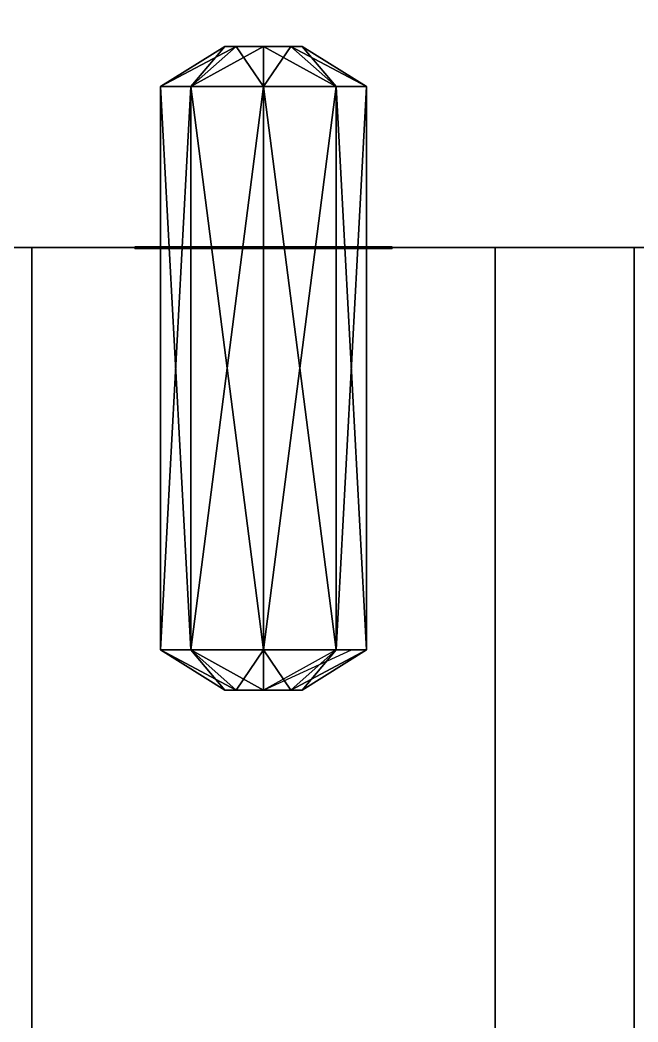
# Model space of a CAD drawing. Extents: x -150 to 2334, y -150 to 2984.
# Drawn here: x 2115.54 to 2139.55, y 1459.06 to 1497.96 of the extents above; entities that cross this region are included whole.
import ezdxf

# ---------------------------------------------------------------- set-up
doc = ezdxf.new("R2010")
doc.units = 0
for name, color, linetype in [('LAYER0', 7, 'CONTINUOUS'), ('LAYER108', 7, 'CONTINUOUS'), ('LAYER125', 7, 'CONTINUOUS'), ('LAYER142', 7, 'CONTINUOUS'), ('LAYER159', 7, 'CONTINUOUS'), ('LAYER193', 7, 'CONTINUOUS'), ('LAYER277', 7, 'CONTINUOUS'), ('LAYER299', 7, 'CONTINUOUS'), ('LAYER302', 7, 'CONTINUOUS'), ('LAYER303', 7, 'CONTINUOUS'), ('LAYER310', 7, 'CONTINUOUS')]:
    doc.layers.add(name, color=color, linetype=linetype)

msp = doc.modelspace()

# ---------------------------------------------------------------- linework, layer by layer
at = {"layer": 'LAYER0', "invisible_edges": 1}
for points in [[(2334, 2984, -5), (-150, -150, -5), (-150, 2984, -5), (2334, 2984, -5)], [(-150, -150, -5), (2334, 2984, -5), (2334, -150, -5), (-150, -150, -5)], [(2334, -150), (-150, 2984), (-150, -150), (2334, -150)], [(-150, 2984), (2334, -150), (2334, 2984), (-150, 2984)]]:
    msp.add_3dface(points, dxfattribs=at)
at = {"layer": 'LAYER108', "invisible_edges": 1}
for points in [[(2139.4, 1489.128, 866), (1674, 776.4584, 866), (2139.4, 776.4584, 866), (2139.4, 1489.128, 866)], [(1674, 776.4584, 866), (2139.4, 1489.128, 866), (1674, 1489.128, 866), (1674, 776.4584, 866)], [(2139.4, 1489.128, 866), (1674, 1489.128, 848), (1674, 1489.128, 866), (2139.4, 1489.128, 866)], [(1674, 1489.128, 848), (2139.4, 1489.128, 866), (2139.4, 1489.128, 848), (1674, 1489.128, 848)], [(1674, 1489.128, 848), (2139.4, 776.4584, 848), (1674, 776.4584, 848), (1674, 1489.128, 848)], [(2139.4, 776.4584, 848), (1674, 1489.128, 848), (2139.4, 1489.128, 848), (2139.4, 776.4584, 848)], [(2139.4, 776.4584, 848), (2139.4, 1489.128, 866), (2139.4, 776.4584, 866), (2139.4, 776.4584, 848)], [(2139.4, 1489.128, 866), (2139.4, 776.4584, 848), (2139.4, 1489.128, 848), (2139.4, 1489.128, 866)]]:
    msp.add_3dface(points, dxfattribs=at)
at = {"layer": 'LAYER125', "invisible_edges": 1}
for points in [[(2139.4, 1489.128, 1934), (1674, 776.4584, 1934), (2139.4, 776.4584, 1934), (2139.4, 1489.128, 1934)], [(1674, 776.4584, 1934), (2139.4, 1489.128, 1934), (1674, 1489.128, 1934), (1674, 776.4584, 1934)], [(2139.4, 1489.128, 1934), (1674, 1489.128, 1916), (1674, 1489.128, 1934), (2139.4, 1489.128, 1934)], [(1674, 1489.128, 1916), (2139.4, 1489.128, 1934), (2139.4, 1489.128, 1916), (1674, 1489.128, 1916)], [(1674, 1489.128, 1916), (2139.4, 776.4584, 1916), (1674, 776.4584, 1916), (1674, 1489.128, 1916)], [(2139.4, 776.4584, 1916), (1674, 1489.128, 1916), (2139.4, 1489.128, 1916), (2139.4, 776.4584, 1916)], [(2139.4, 776.4584, 1916), (2139.4, 1489.128, 1934), (2139.4, 776.4584, 1934), (2139.4, 776.4584, 1916)], [(2139.4, 1489.128, 1934), (2139.4, 776.4584, 1916), (2139.4, 1489.128, 1916), (2139.4, 1489.128, 1934)]]:
    msp.add_3dface(points, dxfattribs=at)
at = {"layer": 'LAYER142', "invisible_edges": 1}
for points in [[(2139.4, 1489.128, 1184), (1614, 776.4584, 1184), (2139.4, 776.4584, 1184), (2139.4, 1489.128, 1184)], [(1614, 776.4584, 1184), (2139.4, 1489.128, 1184), (1614, 1489.128, 1184), (1614, 776.4584, 1184)], [(2139.4, 1489.128, 1184), (1614, 1489.128, 1166), (1614, 1489.128, 1184), (2139.4, 1489.128, 1184)], [(1614, 1489.128, 1166), (2139.4, 1489.128, 1184), (2139.4, 1489.128, 1166), (1614, 1489.128, 1166)], [(1614, 1489.128, 1166), (2139.4, 776.4584, 1166), (1614, 776.4584, 1166), (1614, 1489.128, 1166)], [(2139.4, 776.4584, 1166), (1614, 1489.128, 1166), (2139.4, 1489.128, 1166), (2139.4, 776.4584, 1166)], [(2139.4, 776.4584, 1166), (2139.4, 1489.128, 1184), (2139.4, 776.4584, 1184), (2139.4, 776.4584, 1166)], [(2139.4, 1489.128, 1184), (2139.4, 776.4584, 1166), (2139.4, 1489.128, 1166), (2139.4, 1489.128, 1184)]]:
    msp.add_3dface(points, dxfattribs=at)
at = {"layer": 'LAYER159', "invisible_edges": 1}
for points in [[(2139.4, 1489.128, 1578), (1614, 776.4584, 1578), (2139.4, 776.4584, 1578), (2139.4, 1489.128, 1578)], [(1614, 776.4584, 1578), (2139.4, 1489.128, 1578), (1614, 1489.128, 1578), (1614, 776.4584, 1578)], [(2139.4, 1489.128, 1578), (1614, 1489.128, 1560), (1614, 1489.128, 1578), (2139.4, 1489.128, 1578)], [(1614, 1489.128, 1560), (2139.4, 1489.128, 1578), (2139.4, 1489.128, 1560), (1614, 1489.128, 1560)], [(1614, 1489.128, 1560), (2139.4, 776.4584, 1560), (1614, 776.4584, 1560), (1614, 1489.128, 1560)], [(2139.4, 776.4584, 1560), (1614, 1489.128, 1560), (2139.4, 1489.128, 1560), (2139.4, 776.4584, 1560)], [(2139.4, 776.4584, 1560), (2139.4, 1489.128, 1578), (2139.4, 776.4584, 1578), (2139.4, 776.4584, 1560)], [(2139.4, 1489.128, 1578), (2139.4, 776.4584, 1560), (2139.4, 1489.128, 1560), (2139.4, 1489.128, 1578)]]:
    msp.add_3dface(points, dxfattribs=at)
at = {"layer": 'LAYER193', "invisible_edges": 1}
for points in [[(2164, 1507.125), (1614, 1489.125), (1614, 1507.125), (2164, 1507.125)], [(1614, 1489.125), (2164, 1507.125), (2164, 1489.125), (1614, 1489.125)], [(2164, 1489.125, 2350), (1614, 1507.125, 2350), (1614, 1489.125, 2350), (2164, 1489.125, 2350)], [(1614, 1507.125, 2350), (2164, 1489.125, 2350), (2164, 1507.125, 2350), (1614, 1507.125, 2350)], [(2164, 1489.125, 2350), (1614, 1489.125), (2164, 1489.125), (2164, 1489.125, 2350)], [(1614, 1489.125), (2164, 1489.125, 2350), (1614, 1489.125, 2350), (1614, 1489.125)]]:
    msp.add_3dface(points, dxfattribs=at)
at = {"layer": 'LAYER277', "invisible_edges": 1}
for points in [[(2164, 776.455, 80), (1614, 1489.125, 80), (2164, 1489.125, 80), (2164, 776.455, 80)], [(1614, 1489.125, 80), (2164, 776.455, 80), (1614, 776.455, 80), (1614, 1489.125, 80)], [(2164, 1489.125, 98), (1614, 1489.125, 80), (1614, 1489.125, 98), (2164, 1489.125, 98)], [(1614, 1489.125, 80), (2164, 1489.125, 98), (2164, 1489.125, 80), (1614, 1489.125, 80)], [(1614, 776.455, 98), (2164, 1489.125, 98), (1614, 1489.125, 98), (1614, 776.455, 98)], [(2164, 1489.125, 98), (1614, 776.455, 98), (2164, 776.455, 98), (2164, 1489.125, 98)]]:
    msp.add_3dface(points, dxfattribs=at)
at = {"layer": 'LAYER299', "invisible_edges": 1}
for points in [[(2116, 1489.125, 80), (2134, 1489.125), (2116, 1489.125), (2116, 1489.125, 80)], [(2134, 1489.125), (2116, 1489.125, 80), (2134, 1489.125, 80), (2134, 1489.125)], [(2116, 776.455), (2134, 1489.125), (2134, 776.455), (2116, 776.455)], [(2134, 1489.125), (2116, 776.455), (2116, 1489.125), (2134, 1489.125)], [(2116, 1489.125, 80), (2134, 776.455, 80), (2134, 1489.125, 80), (2116, 1489.125, 80)], [(2134, 776.455, 80), (2116, 1489.125, 80), (2116, 776.455, 80), (2134, 776.455, 80)], [(2116, 776.455), (2116, 1489.125, 80), (2116, 1489.125), (2116, 776.455)], [(2116, 1489.125, 80), (2116, 776.455), (2116, 776.455, 80), (2116, 1489.125, 80)], [(2134, 776.455, 80), (2134, 1489.125), (2134, 1489.125, 80), (2134, 776.455, 80)], [(2134, 1489.125), (2134, 776.455, 80), (2134, 776.455), (2134, 1489.125)]]:
    msp.add_3dface(points, dxfattribs=at)
at = {"layer": 'LAYER302'}
for points in [[(2121, 1495.375, 24), (2123.939, 1496.938, 25.06066), (2123.5, 1496.938, 24), (2121, 1495.375, 24)], [(2122.172, 1495.375, 26.82843), (2123.939, 1496.938, 25.06066), (2121, 1495.375, 24), (2122.172, 1495.375, 26.82843)], [(2121, 1495.375, 24), (2123.5, 1496.938, 24), (2122.172, 1495.375, 21.17157), (2121, 1495.375, 24)], [(2121, 1495.375, 24), (2122.172, 1495.375, 26.82843), (2123.5, 1496.938, 24), (2121, 1495.375, 24)], [(2121, 1495.375, 24), (2123.5, 1496.938, 24), (2122.172, 1495.375, 21.17157), (2121, 1495.375, 24)], [(2122.172, 1495.375, 26.82843), (2125, 1496.938, 25.5), (2123.939, 1496.938, 25.06066), (2122.172, 1495.375, 26.82843)], [(2125, 1495.375, 28), (2125, 1496.938, 25.5), (2122.172, 1495.375, 26.82843), (2125, 1495.375, 28)], [(2122.172, 1495.375, 21.17157), (2123.5, 1496.938, 24), (2123.939, 1496.938, 22.93934), (2122.172, 1495.375, 21.17157)], [(2122.172, 1495.375, 21.17157), (2125, 1496.938, 22.5), (2125, 1495.375, 20), (2122.172, 1495.375, 21.17157)], [(2123.939, 1496.938, 22.93934), (2125, 1496.938, 22.5), (2122.172, 1495.375, 21.17157), (2123.939, 1496.938, 22.93934)], [(2122.172, 1495.375, 26.82843), (2123.939, 1496.938, 25.06066), (2123.5, 1496.938, 24), (2122.172, 1495.375, 26.82843)], [(2122.172, 1495.375, 26.82843), (2125, 1495.375, 28), (2123.939, 1496.938, 25.06066), (2122.172, 1495.375, 26.82843)], [(2123.5, 1496.938, 24), (2123.939, 1496.938, 22.93934), (2122.172, 1495.375, 21.17157), (2123.5, 1496.938, 24)], [(2122.172, 1495.375, 21.17157), (2123.939, 1496.938, 22.93934), (2125, 1495.375, 20), (2122.172, 1495.375, 21.17157)], [(2123.5, 1496.938, 24), (2125, 1496.938, 22.5), (2123.939, 1496.938, 22.93934), (2123.5, 1496.938, 24)], [(2123.939, 1496.938, 25.06066), (2125, 1496.938, 22.5), (2123.5, 1496.938, 24), (2123.939, 1496.938, 25.06066)], [(2123.5, 1496.938, 24), (2123.939, 1496.938, 22.93934), (2123.939, 1496.938, 25.06066), (2123.5, 1496.938, 24)], [(2125, 1496.938, 25.5), (2123.939, 1496.938, 25.06066), (2125, 1496.938, 22.5), (2125, 1496.938, 25.5)], [(2125, 1495.375, 28), (2125, 1496.938, 25.5), (2123.939, 1496.938, 25.06066), (2125, 1495.375, 28)], [(2123.939, 1496.938, 25.06066), (2125, 1496.938, 25.5), (2125, 1496.938, 22.5), (2123.939, 1496.938, 25.06066)], [(2123.939, 1496.938, 25.06066), (2123.939, 1496.938, 22.93934), (2125, 1496.938, 22.5), (2123.939, 1496.938, 25.06066)], [(2123.939, 1496.938, 22.93934), (2125, 1496.938, 22.5), (2125, 1495.375, 20), (2123.939, 1496.938, 22.93934)], [(2125, 1495.375, 28), (2126.061, 1496.938, 25.06066), (2125, 1496.938, 25.5), (2125, 1495.375, 28)], [(2127.828, 1495.375, 26.82843), (2126.061, 1496.938, 25.06066), (2125, 1495.375, 28), (2127.828, 1495.375, 26.82843)], [(2125, 1496.938, 22.5), (2127.828, 1495.375, 21.17157), (2125, 1495.375, 20), (2125, 1496.938, 22.5)], [(2126.061, 1496.938, 22.93934), (2127.828, 1495.375, 21.17157), (2125, 1496.938, 22.5), (2126.061, 1496.938, 22.93934)], [(2126.061, 1496.938, 25.06066), (2125, 1496.938, 25.5), (2126.061, 1496.938, 22.93934), (2126.061, 1496.938, 25.06066)], [(2126.061, 1496.938, 22.93934), (2125, 1496.938, 25.5), (2125, 1496.938, 22.5), (2126.061, 1496.938, 22.93934)], [(2127.828, 1495.375, 26.82843), (2126.061, 1496.938, 25.06066), (2125, 1496.938, 25.5), (2127.828, 1495.375, 26.82843)], [(2125, 1495.375, 28), (2127.828, 1495.375, 26.82843), (2125, 1496.938, 25.5), (2125, 1495.375, 28)], [(2125, 1496.938, 25.5), (2126.061, 1496.938, 25.06066), (2126.061, 1496.938, 22.93934), (2125, 1496.938, 25.5)], [(2125, 1496.938, 25.5), (2126.061, 1496.938, 22.93934), (2125, 1496.938, 22.5), (2125, 1496.938, 25.5)], [(2126.061, 1496.938, 22.93934), (2127.828, 1495.375, 21.17157), (2125, 1495.375, 20), (2126.061, 1496.938, 22.93934)], [(2125, 1496.938, 22.5), (2126.061, 1496.938, 22.93934), (2125, 1495.375, 20), (2125, 1496.938, 22.5)], [(2127.828, 1495.375, 26.82843), (2126.061, 1496.938, 25.06066), (2126.5, 1496.938, 24), (2127.828, 1495.375, 26.82843)], [(2126.5, 1496.938, 24), (2127.828, 1495.375, 21.17157), (2126.061, 1496.938, 22.93934), (2126.5, 1496.938, 24)], [(2126.5, 1496.938, 24), (2126.061, 1496.938, 25.06066), (2126.061, 1496.938, 22.93934), (2126.5, 1496.938, 24)], [(2126.061, 1496.938, 25.06066), (2127.828, 1495.375, 26.82843), (2126.5, 1496.938, 24), (2126.061, 1496.938, 25.06066)], [(2129, 1495.375, 24), (2127.828, 1495.375, 21.17157), (2126.061, 1496.938, 22.93934), (2129, 1495.375, 24)], [(2126.5, 1496.938, 24), (2129, 1495.375, 24), (2126.061, 1496.938, 22.93934), (2126.5, 1496.938, 24)], [(2126.061, 1496.938, 25.06066), (2126.5, 1496.938, 24), (2126.061, 1496.938, 22.93934), (2126.061, 1496.938, 25.06066)], [(2129, 1495.375, 24), (2127.828, 1495.375, 26.82843), (2126.5, 1496.938, 24), (2129, 1495.375, 24)], [(2129, 1495.375, 24), (2127.828, 1495.375, 21.17157), (2126.5, 1496.938, 24), (2129, 1495.375, 24)], [(2127.828, 1495.375, 26.82843), (2129, 1495.375, 24), (2126.5, 1496.938, 24), (2127.828, 1495.375, 26.82843)], [(2121, 1473.5, 24), (2122.172, 1495.375, 26.82843), (2121, 1495.375, 24), (2121, 1473.5, 24)], [(2122.172, 1473.5, 26.82843), (2122.172, 1495.375, 26.82843), (2121, 1473.5, 24), (2122.172, 1473.5, 26.82843)], [(2122.172, 1473.5, 21.17157), (2121, 1495.375, 24), (2122.172, 1495.375, 21.17157), (2122.172, 1473.5, 21.17157)], [(2121, 1473.5, 24), (2121, 1495.375, 24), (2122.172, 1473.5, 21.17157), (2121, 1473.5, 24)], [(2122.172, 1473.5, 26.82843), (2121, 1495.375, 24), (2122.172, 1495.375, 26.82843), (2122.172, 1473.5, 26.82843)], [(2121, 1473.5, 24), (2122.172, 1473.5, 26.82843), (2121, 1495.375, 24), (2121, 1473.5, 24)], [(2121, 1473.5, 24), (2121, 1495.375, 24), (2122.172, 1495.375, 21.17157), (2121, 1473.5, 24)], [(2122.172, 1473.5, 21.17157), (2122.172, 1495.375, 21.17157), (2121, 1473.5, 24), (2122.172, 1473.5, 21.17157)], [(2122.172, 1473.5, 26.82843), (2121, 1495.375, 24), (2122.172, 1495.375, 26.82843), (2122.172, 1473.5, 26.82843)], [(2121, 1473.5, 24), (2122.172, 1473.5, 26.82843), (2121, 1495.375, 24), (2121, 1473.5, 24)], [(2121, 1473.5, 24), (2121, 1495.375, 24), (2122.172, 1495.375, 21.17157), (2121, 1473.5, 24)], [(2122.172, 1473.5, 21.17157), (2122.172, 1495.375, 21.17157), (2121, 1473.5, 24), (2122.172, 1473.5, 21.17157)], [(2122.172, 1473.5, 26.82843), (2125, 1495.375, 28), (2122.172, 1495.375, 26.82843), (2122.172, 1473.5, 26.82843)], [(2125, 1473.5, 28), (2125, 1495.375, 28), (2122.172, 1473.5, 26.82843), (2125, 1473.5, 28)], [(2122.172, 1495.375, 21.17157), (2125, 1473.5, 20), (2122.172, 1473.5, 21.17157), (2122.172, 1495.375, 21.17157)], [(2125, 1495.375, 20), (2125, 1473.5, 20), (2122.172, 1495.375, 21.17157), (2125, 1495.375, 20)], [(2125, 1473.5, 28), (2125, 1495.375, 28), (2122.172, 1495.375, 26.82843), (2125, 1473.5, 28)], [(2122.172, 1473.5, 26.82843), (2122.172, 1495.375, 26.82843), (2125, 1473.5, 28), (2122.172, 1473.5, 26.82843)], [(2125, 1473.5, 28), (2125, 1495.375, 28), (2122.172, 1495.375, 26.82843), (2125, 1473.5, 28)], [(2122.172, 1473.5, 26.82843), (2122.172, 1495.375, 26.82843), (2125, 1473.5, 28), (2122.172, 1473.5, 26.82843)], [(2125, 1495.375, 20), (2125, 1473.5, 20), (2122.172, 1473.5, 21.17157), (2125, 1495.375, 20)], [(2122.172, 1495.375, 21.17157), (2122.172, 1473.5, 21.17157), (2125, 1495.375, 20), (2122.172, 1495.375, 21.17157)], [(2125, 1473.5, 28), (2125, 1495.375, 28), (2127.828, 1495.375, 26.82843), (2125, 1473.5, 28)], [(2127.828, 1473.5, 26.82843), (2125, 1473.5, 28), (2127.828, 1495.375, 26.82843), (2127.828, 1473.5, 26.82843)], [(2125, 1495.375, 20), (2127.828, 1473.5, 21.17157), (2125, 1473.5, 20), (2125, 1495.375, 20)], [(2127.828, 1495.375, 21.17157), (2127.828, 1473.5, 21.17157), (2125, 1495.375, 20), (2127.828, 1495.375, 21.17157)], [(2125, 1473.5, 28), (2127.828, 1473.5, 26.82843), (2127.828, 1495.375, 26.82843), (2125, 1473.5, 28)], [(2125, 1495.375, 28), (2125, 1473.5, 28), (2127.828, 1495.375, 26.82843), (2125, 1495.375, 28)], [(2127.828, 1473.5, 26.82843), (2125, 1495.375, 28), (2127.828, 1495.375, 26.82843), (2127.828, 1473.5, 26.82843)], [(2125, 1473.5, 28), (2127.828, 1473.5, 26.82843), (2125, 1495.375, 28), (2125, 1473.5, 28)], [(2127.828, 1495.375, 21.17157), (2125, 1473.5, 20), (2127.828, 1473.5, 21.17157), (2127.828, 1495.375, 21.17157)], [(2125, 1495.375, 20), (2127.828, 1495.375, 21.17157), (2125, 1473.5, 20), (2125, 1495.375, 20)], [(2127.828, 1473.5, 26.82843), (2129, 1495.375, 24), (2127.828, 1495.375, 26.82843), (2127.828, 1473.5, 26.82843)], [(2129, 1473.5, 24), (2129, 1495.375, 24), (2127.828, 1473.5, 26.82843), (2129, 1473.5, 24)], [(2127.828, 1495.375, 21.17157), (2129, 1473.5, 24), (2127.828, 1473.5, 21.17157), (2127.828, 1495.375, 21.17157)], [(2129, 1495.375, 24), (2129, 1473.5, 24), (2127.828, 1495.375, 21.17157), (2129, 1495.375, 24)], [(2129, 1473.5, 24), (2129, 1495.375, 24), (2127.828, 1495.375, 26.82843), (2129, 1473.5, 24)], [(2127.828, 1473.5, 26.82843), (2127.828, 1495.375, 26.82843), (2129, 1473.5, 24), (2127.828, 1473.5, 26.82843)], [(2129, 1473.5, 24), (2129, 1495.375, 24), (2127.828, 1495.375, 26.82843), (2129, 1473.5, 24)], [(2127.828, 1473.5, 26.82843), (2127.828, 1495.375, 26.82843), (2129, 1473.5, 24), (2127.828, 1473.5, 26.82843)], [(2129, 1495.375, 24), (2129, 1473.5, 24), (2127.828, 1473.5, 21.17157), (2129, 1495.375, 24)], [(2127.828, 1495.375, 21.17157), (2127.828, 1473.5, 21.17157), (2129, 1495.375, 24), (2127.828, 1495.375, 21.17157)], [(2120, 1489.156, 29), (2130, 1489.156, 19), (2120, 1489.156, 19), (2120, 1489.156, 29)], [(2130, 1489.156, 29), (2130, 1489.156, 19), (2120, 1489.156, 29), (2130, 1489.156, 29)], [(2130, 1489.094, 29), (2120, 1489.156, 29), (2120, 1489.094, 29), (2130, 1489.094, 29)], [(2130, 1489.156, 29), (2120, 1489.156, 29), (2130, 1489.094, 29), (2130, 1489.156, 29)], [(2120, 1489.094, 29), (2120, 1489.156, 19), (2120, 1489.094, 19), (2120, 1489.094, 29)], [(2120, 1489.156, 29), (2120, 1489.156, 19), (2120, 1489.094, 29), (2120, 1489.156, 29)], [(2120, 1489.094, 19), (2130, 1489.094, 29), (2120, 1489.094, 29), (2120, 1489.094, 19)], [(2130, 1489.094, 19), (2130, 1489.094, 29), (2120, 1489.094, 19), (2130, 1489.094, 19)], [(2130, 1489.094, 19), (2130, 1489.156, 29), (2130, 1489.094, 29), (2130, 1489.094, 19)], [(2130, 1489.156, 19), (2130, 1489.156, 29), (2130, 1489.094, 19), (2130, 1489.156, 19)], [(2121, 1473.5, 24), (2122.172, 1473.5, 21.17157), (2123.5, 1471.938, 24), (2121, 1473.5, 24)], [(2123.939, 1471.938, 25.06066), (2121, 1473.5, 24), (2123.5, 1471.938, 24), (2123.939, 1471.938, 25.06066)], [(2122.172, 1473.5, 26.82843), (2121, 1473.5, 24), (2123.939, 1471.938, 25.06066), (2122.172, 1473.5, 26.82843)], [(2123.939, 1471.938, 22.93934), (2123.5, 1471.938, 24), (2121, 1473.5, 24), (2123.939, 1471.938, 22.93934)], [(2122.172, 1473.5, 21.17157), (2123.939, 1471.938, 22.93934), (2121, 1473.5, 24), (2122.172, 1473.5, 21.17157)], [(2121, 1473.5, 24), (2123.5, 1471.938, 24), (2122.172, 1473.5, 26.82843), (2121, 1473.5, 24)], [(2123.5, 1471.938, 24), (2122.172, 1473.5, 21.17157), (2123.939, 1471.938, 22.93934), (2123.5, 1471.938, 24)], [(2122.172, 1473.5, 21.17157), (2125, 1471.938, 22.5), (2123.939, 1471.938, 22.93934), (2122.172, 1473.5, 21.17157)], [(2125, 1473.5, 20), (2125, 1471.938, 22.5), (2122.172, 1473.5, 21.17157), (2125, 1473.5, 20)], [(2122.172, 1473.5, 26.82843), (2123.939, 1471.938, 25.06066), (2125, 1473.5, 28), (2122.172, 1473.5, 26.82843)], [(2123.5, 1471.938, 24), (2123.939, 1471.938, 25.06066), (2122.172, 1473.5, 26.82843), (2123.5, 1471.938, 24)], [(2125, 1471.938, 25.5), (2125, 1473.5, 28), (2122.172, 1473.5, 26.82843), (2125, 1471.938, 25.5)], [(2123.939, 1471.938, 25.06066), (2125, 1471.938, 25.5), (2122.172, 1473.5, 26.82843), (2123.939, 1471.938, 25.06066)], [(2122.172, 1473.5, 21.17157), (2125, 1473.5, 20), (2123.939, 1471.938, 22.93934), (2122.172, 1473.5, 21.17157)], [(2125, 1473.5, 28), (2123.939, 1471.938, 25.06066), (2125, 1471.938, 25.5), (2125, 1473.5, 28)], [(2125, 1473.5, 20), (2125, 1471.938, 22.5), (2123.939, 1471.938, 22.93934), (2125, 1473.5, 20)], [(2126.061, 1471.938, 25.06066), (2125, 1471.938, 25.5), (2125, 1473.5, 28), (2126.061, 1471.938, 25.06066)], [(2127.828, 1473.5, 26.82843), (2126.061, 1471.938, 25.06066), (2125, 1473.5, 28), (2127.828, 1473.5, 26.82843)], [(2125, 1473.5, 20), (2126.061, 1471.938, 22.93934), (2125, 1471.938, 22.5), (2125, 1473.5, 20)], [(2127.828, 1473.5, 21.17157), (2126.061, 1471.938, 22.93934), (2125, 1473.5, 20), (2127.828, 1473.5, 21.17157)], [(2126.061, 1471.938, 25.06066), (2127.828, 1473.5, 26.82843), (2125, 1473.5, 28), (2126.061, 1471.938, 25.06066)], [(2125, 1471.938, 25.5), (2126.061, 1471.938, 25.06066), (2125, 1473.5, 28), (2125, 1471.938, 25.5)], [(2127.828, 1473.5, 21.17157), (2125, 1471.938, 22.5), (2128.414, 1473.5, 25.41421), (2127.828, 1473.5, 21.17157)], [(2125, 1473.5, 20), (2127.828, 1473.5, 21.17157), (2125, 1471.938, 22.5), (2125, 1473.5, 20)], [(2126.061, 1471.938, 25.06066), (2129, 1473.5, 24), (2127.828, 1473.5, 26.82843), (2126.061, 1471.938, 25.06066)], [(2126.5, 1471.938, 24), (2129, 1473.5, 24), (2126.061, 1471.938, 25.06066), (2126.5, 1471.938, 24)], [(2126.061, 1471.938, 22.93934), (2126.5, 1471.938, 24), (2129, 1473.5, 24), (2126.061, 1471.938, 22.93934)], [(2127.828, 1473.5, 21.17157), (2126.061, 1471.938, 22.93934), (2129, 1473.5, 24), (2127.828, 1473.5, 21.17157)], [(2126.061, 1471.938, 25.06066), (2126.5, 1471.938, 24), (2127.828, 1473.5, 26.82843), (2126.061, 1471.938, 25.06066)], [(2126.061, 1471.938, 22.93934), (2127.828, 1473.5, 21.17157), (2129, 1473.5, 24), (2126.061, 1471.938, 22.93934)], [(2126.5, 1471.938, 24), (2126.061, 1471.938, 22.93934), (2129, 1473.5, 24), (2126.5, 1471.938, 24)], [(2126.5, 1471.938, 24), (2129, 1473.5, 24), (2127.828, 1473.5, 26.82843), (2126.5, 1471.938, 24)], [(2123.5, 1471.938, 24), (2123.939, 1471.938, 25.06066), (2125, 1471.938, 25.5), (2123.5, 1471.938, 24)], [(2123.939, 1471.938, 22.93934), (2123.5, 1471.938, 24), (2125, 1471.938, 25.5), (2123.939, 1471.938, 22.93934)], [(2123.5, 1471.938, 24), (2123.939, 1471.938, 22.93934), (2125, 1471.938, 25.5), (2123.5, 1471.938, 24)], [(2123.939, 1471.938, 25.06066), (2123.5, 1471.938, 24), (2125, 1471.938, 25.5), (2123.939, 1471.938, 25.06066)], [(2123.939, 1471.938, 22.93934), (2126.061, 1471.938, 25.06066), (2125, 1471.938, 25.5), (2123.939, 1471.938, 22.93934)], [(2125, 1471.938, 22.5), (2126.061, 1471.938, 25.06066), (2123.939, 1471.938, 22.93934), (2125, 1471.938, 22.5)], [(2123.939, 1471.938, 22.93934), (2125, 1471.938, 25.5), (2125, 1471.938, 22.5), (2123.939, 1471.938, 22.93934)], [(2126.061, 1471.938, 22.93934), (2125, 1471.938, 22.5), (2126.061, 1471.938, 25.06066), (2126.061, 1471.938, 22.93934)], [(2125, 1471.938, 22.5), (2126.061, 1471.938, 22.93934), (2126.061, 1471.938, 25.06066), (2125, 1471.938, 22.5)], [(2125, 1471.938, 22.5), (2125, 1471.938, 25.5), (2126.061, 1471.938, 25.06066), (2125, 1471.938, 22.5)], [(2126.5, 1471.938, 24), (2126.061, 1471.938, 22.93934), (2126.061, 1471.938, 25.06066), (2126.5, 1471.938, 24)], [(2126.061, 1471.938, 22.93934), (2126.5, 1471.938, 24), (2126.061, 1471.938, 25.06066), (2126.061, 1471.938, 22.93934)]]:
    msp.add_3dface(points, dxfattribs=at)
at = {"layer": 'LAYER303'}
for points in [[(2121, 1495.375, 56), (2123.939, 1496.938, 57.06066), (2123.5, 1496.938, 56), (2121, 1495.375, 56)], [(2122.172, 1495.375, 58.82843), (2123.939, 1496.938, 57.06066), (2121, 1495.375, 56), (2122.172, 1495.375, 58.82843)], [(2121, 1495.375, 56), (2123.5, 1496.938, 56), (2122.172, 1495.375, 53.17157), (2121, 1495.375, 56)], [(2121, 1495.375, 56), (2122.172, 1495.375, 58.82843), (2123.5, 1496.938, 56), (2121, 1495.375, 56)], [(2121, 1495.375, 56), (2123.5, 1496.938, 56), (2122.172, 1495.375, 53.17157), (2121, 1495.375, 56)], [(2122.172, 1495.375, 58.82843), (2125, 1496.938, 57.5), (2123.939, 1496.938, 57.06066), (2122.172, 1495.375, 58.82843)], [(2125, 1495.375, 60), (2125, 1496.938, 57.5), (2122.172, 1495.375, 58.82843), (2125, 1495.375, 60)], [(2122.172, 1495.375, 53.17157), (2123.5, 1496.938, 56), (2123.939, 1496.938, 54.93934), (2122.172, 1495.375, 53.17157)], [(2122.172, 1495.375, 53.17157), (2125, 1496.938, 54.5), (2125, 1495.375, 52), (2122.172, 1495.375, 53.17157)], [(2123.939, 1496.938, 54.93934), (2125, 1496.938, 54.5), (2122.172, 1495.375, 53.17157), (2123.939, 1496.938, 54.93934)], [(2122.172, 1495.375, 58.82843), (2123.939, 1496.938, 57.06066), (2123.5, 1496.938, 56), (2122.172, 1495.375, 58.82843)], [(2122.172, 1495.375, 58.82843), (2125, 1495.375, 60), (2123.939, 1496.938, 57.06066), (2122.172, 1495.375, 58.82843)], [(2123.5, 1496.938, 56), (2123.939, 1496.938, 54.93934), (2122.172, 1495.375, 53.17157), (2123.5, 1496.938, 56)], [(2122.172, 1495.375, 53.17157), (2123.939, 1496.938, 54.93934), (2125, 1495.375, 52), (2122.172, 1495.375, 53.17157)], [(2123.5, 1496.938, 56), (2125, 1496.938, 54.5), (2123.939, 1496.938, 54.93934), (2123.5, 1496.938, 56)], [(2123.939, 1496.938, 57.06066), (2125, 1496.938, 54.5), (2123.5, 1496.938, 56), (2123.939, 1496.938, 57.06066)], [(2123.5, 1496.938, 56), (2123.939, 1496.938, 54.93934), (2123.939, 1496.938, 57.06066), (2123.5, 1496.938, 56)], [(2125, 1496.938, 57.5), (2123.939, 1496.938, 57.06066), (2125, 1496.938, 54.5), (2125, 1496.938, 57.5)], [(2125, 1495.375, 60), (2125, 1496.938, 57.5), (2123.939, 1496.938, 57.06066), (2125, 1495.375, 60)], [(2123.939, 1496.938, 57.06066), (2125, 1496.938, 57.5), (2125, 1496.938, 54.5), (2123.939, 1496.938, 57.06066)], [(2123.939, 1496.938, 57.06066), (2123.939, 1496.938, 54.93934), (2125, 1496.938, 54.5), (2123.939, 1496.938, 57.06066)], [(2123.939, 1496.938, 54.93934), (2125, 1496.938, 54.5), (2125, 1495.375, 52), (2123.939, 1496.938, 54.93934)], [(2125, 1495.375, 60), (2126.061, 1496.938, 57.06066), (2125, 1496.938, 57.5), (2125, 1495.375, 60)], [(2127.828, 1495.375, 58.82843), (2126.061, 1496.938, 57.06066), (2125, 1495.375, 60), (2127.828, 1495.375, 58.82843)], [(2125, 1496.938, 54.5), (2127.828, 1495.375, 53.17157), (2125, 1495.375, 52), (2125, 1496.938, 54.5)], [(2126.061, 1496.938, 54.93934), (2127.828, 1495.375, 53.17157), (2125, 1496.938, 54.5), (2126.061, 1496.938, 54.93934)], [(2126.061, 1496.938, 57.06066), (2125, 1496.938, 57.5), (2126.061, 1496.938, 54.93934), (2126.061, 1496.938, 57.06066)], [(2126.061, 1496.938, 54.93934), (2125, 1496.938, 57.5), (2125, 1496.938, 54.5), (2126.061, 1496.938, 54.93934)], [(2127.828, 1495.375, 58.82843), (2126.061, 1496.938, 57.06066), (2125, 1496.938, 57.5), (2127.828, 1495.375, 58.82843)], [(2125, 1495.375, 60), (2127.828, 1495.375, 58.82843), (2125, 1496.938, 57.5), (2125, 1495.375, 60)], [(2125, 1496.938, 57.5), (2126.061, 1496.938, 57.06066), (2126.061, 1496.938, 54.93934), (2125, 1496.938, 57.5)], [(2125, 1496.938, 57.5), (2126.061, 1496.938, 54.93934), (2125, 1496.938, 54.5), (2125, 1496.938, 57.5)], [(2126.061, 1496.938, 54.93934), (2127.828, 1495.375, 53.17157), (2125, 1495.375, 52), (2126.061, 1496.938, 54.93934)], [(2125, 1496.938, 54.5), (2126.061, 1496.938, 54.93934), (2125, 1495.375, 52), (2125, 1496.938, 54.5)], [(2127.828, 1495.375, 58.82843), (2126.061, 1496.938, 57.06066), (2126.5, 1496.938, 56), (2127.828, 1495.375, 58.82843)], [(2126.5, 1496.938, 56), (2127.828, 1495.375, 53.17157), (2126.061, 1496.938, 54.93934), (2126.5, 1496.938, 56)], [(2126.5, 1496.938, 56), (2126.061, 1496.938, 57.06066), (2126.061, 1496.938, 54.93934), (2126.5, 1496.938, 56)], [(2126.061, 1496.938, 57.06066), (2127.828, 1495.375, 58.82843), (2126.5, 1496.938, 56), (2126.061, 1496.938, 57.06066)], [(2129, 1495.375, 56), (2127.828, 1495.375, 53.17157), (2126.061, 1496.938, 54.93934), (2129, 1495.375, 56)], [(2126.5, 1496.938, 56), (2129, 1495.375, 56), (2126.061, 1496.938, 54.93934), (2126.5, 1496.938, 56)], [(2126.061, 1496.938, 57.06066), (2126.5, 1496.938, 56), (2126.061, 1496.938, 54.93934), (2126.061, 1496.938, 57.06066)], [(2129, 1495.375, 56), (2127.828, 1495.375, 58.82843), (2126.5, 1496.938, 56), (2129, 1495.375, 56)], [(2129, 1495.375, 56), (2127.828, 1495.375, 53.17157), (2126.5, 1496.938, 56), (2129, 1495.375, 56)], [(2127.828, 1495.375, 58.82843), (2129, 1495.375, 56), (2126.5, 1496.938, 56), (2127.828, 1495.375, 58.82843)], [(2121, 1473.5, 56), (2122.172, 1495.375, 58.82843), (2121, 1495.375, 56), (2121, 1473.5, 56)], [(2122.172, 1473.5, 58.82843), (2122.172, 1495.375, 58.82843), (2121, 1473.5, 56), (2122.172, 1473.5, 58.82843)], [(2122.172, 1473.5, 53.17157), (2121, 1495.375, 56), (2122.172, 1495.375, 53.17157), (2122.172, 1473.5, 53.17157)], [(2121, 1473.5, 56), (2121, 1495.375, 56), (2122.172, 1473.5, 53.17157), (2121, 1473.5, 56)], [(2122.172, 1473.5, 58.82843), (2121, 1495.375, 56), (2122.172, 1495.375, 58.82843), (2122.172, 1473.5, 58.82843)], [(2121, 1473.5, 56), (2122.172, 1473.5, 58.82843), (2121, 1495.375, 56), (2121, 1473.5, 56)], [(2121, 1473.5, 56), (2121, 1495.375, 56), (2122.172, 1495.375, 53.17157), (2121, 1473.5, 56)], [(2122.172, 1473.5, 53.17157), (2122.172, 1495.375, 53.17157), (2121, 1473.5, 56), (2122.172, 1473.5, 53.17157)], [(2122.172, 1473.5, 58.82843), (2121, 1495.375, 56), (2122.172, 1495.375, 58.82843), (2122.172, 1473.5, 58.82843)], [(2121, 1473.5, 56), (2122.172, 1473.5, 58.82843), (2121, 1495.375, 56), (2121, 1473.5, 56)], [(2121, 1473.5, 56), (2121, 1495.375, 56), (2122.172, 1495.375, 53.17157), (2121, 1473.5, 56)], [(2122.172, 1473.5, 53.17157), (2122.172, 1495.375, 53.17157), (2121, 1473.5, 56), (2122.172, 1473.5, 53.17157)], [(2122.172, 1473.5, 58.82843), (2125, 1495.375, 60), (2122.172, 1495.375, 58.82843), (2122.172, 1473.5, 58.82843)], [(2125, 1473.5, 60), (2125, 1495.375, 60), (2122.172, 1473.5, 58.82843), (2125, 1473.5, 60)], [(2122.172, 1495.375, 53.17157), (2125, 1473.5, 52), (2122.172, 1473.5, 53.17157), (2122.172, 1495.375, 53.17157)], [(2125, 1495.375, 52), (2125, 1473.5, 52), (2122.172, 1495.375, 53.17157), (2125, 1495.375, 52)], [(2125, 1473.5, 60), (2125, 1495.375, 60), (2122.172, 1495.375, 58.82843), (2125, 1473.5, 60)], [(2122.172, 1473.5, 58.82843), (2122.172, 1495.375, 58.82843), (2125, 1473.5, 60), (2122.172, 1473.5, 58.82843)], [(2125, 1473.5, 60), (2125, 1495.375, 60), (2122.172, 1495.375, 58.82843), (2125, 1473.5, 60)], [(2122.172, 1473.5, 58.82843), (2122.172, 1495.375, 58.82843), (2125, 1473.5, 60), (2122.172, 1473.5, 58.82843)], [(2125, 1495.375, 52), (2125, 1473.5, 52), (2122.172, 1473.5, 53.17157), (2125, 1495.375, 52)], [(2122.172, 1495.375, 53.17157), (2122.172, 1473.5, 53.17157), (2125, 1495.375, 52), (2122.172, 1495.375, 53.17157)], [(2125, 1473.5, 60), (2125, 1495.375, 60), (2127.828, 1495.375, 58.82843), (2125, 1473.5, 60)], [(2127.828, 1473.5, 58.82843), (2125, 1473.5, 60), (2127.828, 1495.375, 58.82843), (2127.828, 1473.5, 58.82843)], [(2125, 1495.375, 52), (2127.828, 1473.5, 53.17157), (2125, 1473.5, 52), (2125, 1495.375, 52)], [(2127.828, 1495.375, 53.17157), (2127.828, 1473.5, 53.17157), (2125, 1495.375, 52), (2127.828, 1495.375, 53.17157)], [(2125, 1473.5, 60), (2127.828, 1473.5, 58.82843), (2127.828, 1495.375, 58.82843), (2125, 1473.5, 60)], [(2125, 1495.375, 60), (2125, 1473.5, 60), (2127.828, 1495.375, 58.82843), (2125, 1495.375, 60)], [(2127.828, 1473.5, 58.82843), (2125, 1495.375, 60), (2127.828, 1495.375, 58.82843), (2127.828, 1473.5, 58.82843)], [(2125, 1473.5, 60), (2127.828, 1473.5, 58.82843), (2125, 1495.375, 60), (2125, 1473.5, 60)], [(2127.828, 1495.375, 53.17157), (2125, 1473.5, 52), (2127.828, 1473.5, 53.17157), (2127.828, 1495.375, 53.17157)], [(2125, 1495.375, 52), (2127.828, 1495.375, 53.17157), (2125, 1473.5, 52), (2125, 1495.375, 52)], [(2127.828, 1473.5, 58.82843), (2129, 1495.375, 56), (2127.828, 1495.375, 58.82843), (2127.828, 1473.5, 58.82843)], [(2129, 1473.5, 56), (2129, 1495.375, 56), (2127.828, 1473.5, 58.82843), (2129, 1473.5, 56)], [(2127.828, 1495.375, 53.17157), (2129, 1473.5, 56), (2127.828, 1473.5, 53.17157), (2127.828, 1495.375, 53.17157)], [(2129, 1495.375, 56), (2129, 1473.5, 56), (2127.828, 1495.375, 53.17157), (2129, 1495.375, 56)], [(2129, 1473.5, 56), (2129, 1495.375, 56), (2127.828, 1495.375, 58.82843), (2129, 1473.5, 56)], [(2127.828, 1473.5, 58.82843), (2127.828, 1495.375, 58.82843), (2129, 1473.5, 56), (2127.828, 1473.5, 58.82843)], [(2129, 1473.5, 56), (2129, 1495.375, 56), (2127.828, 1495.375, 58.82843), (2129, 1473.5, 56)], [(2127.828, 1473.5, 58.82843), (2127.828, 1495.375, 58.82843), (2129, 1473.5, 56), (2127.828, 1473.5, 58.82843)], [(2129, 1495.375, 56), (2129, 1473.5, 56), (2127.828, 1473.5, 53.17157), (2129, 1495.375, 56)], [(2127.828, 1495.375, 53.17157), (2127.828, 1473.5, 53.17157), (2129, 1495.375, 56), (2127.828, 1495.375, 53.17157)], [(2120, 1489.156, 61), (2130, 1489.156, 51), (2120, 1489.156, 51), (2120, 1489.156, 61)], [(2130, 1489.156, 61), (2130, 1489.156, 51), (2120, 1489.156, 61), (2130, 1489.156, 61)], [(2130, 1489.094, 61), (2120, 1489.156, 61), (2120, 1489.094, 61), (2130, 1489.094, 61)], [(2130, 1489.156, 61), (2120, 1489.156, 61), (2130, 1489.094, 61), (2130, 1489.156, 61)], [(2120, 1489.094, 61), (2120, 1489.156, 51), (2120, 1489.094, 51), (2120, 1489.094, 61)], [(2120, 1489.156, 61), (2120, 1489.156, 51), (2120, 1489.094, 61), (2120, 1489.156, 61)], [(2120, 1489.094, 51), (2130, 1489.094, 61), (2120, 1489.094, 61), (2120, 1489.094, 51)], [(2130, 1489.094, 51), (2130, 1489.094, 61), (2120, 1489.094, 51), (2130, 1489.094, 51)], [(2130, 1489.094, 51), (2130, 1489.156, 61), (2130, 1489.094, 61), (2130, 1489.094, 51)], [(2130, 1489.156, 51), (2130, 1489.156, 61), (2130, 1489.094, 51), (2130, 1489.156, 51)], [(2121, 1473.5, 56), (2122.172, 1473.5, 53.17157), (2123.5, 1471.938, 56), (2121, 1473.5, 56)], [(2123.939, 1471.938, 57.06066), (2121, 1473.5, 56), (2123.5, 1471.938, 56), (2123.939, 1471.938, 57.06066)], [(2122.172, 1473.5, 58.82843), (2121, 1473.5, 56), (2123.939, 1471.938, 57.06066), (2122.172, 1473.5, 58.82843)], [(2123.939, 1471.938, 54.93934), (2123.5, 1471.938, 56), (2121, 1473.5, 56), (2123.939, 1471.938, 54.93934)], [(2122.172, 1473.5, 53.17157), (2123.939, 1471.938, 54.93934), (2121, 1473.5, 56), (2122.172, 1473.5, 53.17157)], [(2121, 1473.5, 56), (2123.5, 1471.938, 56), (2122.172, 1473.5, 58.82843), (2121, 1473.5, 56)], [(2123.5, 1471.938, 56), (2122.172, 1473.5, 53.17157), (2123.939, 1471.938, 54.93934), (2123.5, 1471.938, 56)], [(2122.172, 1473.5, 53.17157), (2125, 1471.938, 54.5), (2123.939, 1471.938, 54.93934), (2122.172, 1473.5, 53.17157)], [(2125, 1473.5, 52), (2125, 1471.938, 54.5), (2122.172, 1473.5, 53.17157), (2125, 1473.5, 52)], [(2122.172, 1473.5, 58.82843), (2123.939, 1471.938, 57.06066), (2125, 1473.5, 60), (2122.172, 1473.5, 58.82843)], [(2123.5, 1471.938, 56), (2123.939, 1471.938, 57.06066), (2122.172, 1473.5, 58.82843), (2123.5, 1471.938, 56)], [(2125, 1471.938, 57.5), (2125, 1473.5, 60), (2122.172, 1473.5, 58.82843), (2125, 1471.938, 57.5)], [(2123.939, 1471.938, 57.06066), (2125, 1471.938, 57.5), (2122.172, 1473.5, 58.82843), (2123.939, 1471.938, 57.06066)], [(2122.172, 1473.5, 53.17157), (2125, 1473.5, 52), (2123.939, 1471.938, 54.93934), (2122.172, 1473.5, 53.17157)], [(2125, 1473.5, 60), (2123.939, 1471.938, 57.06066), (2125, 1471.938, 57.5), (2125, 1473.5, 60)], [(2125, 1473.5, 52), (2125, 1471.938, 54.5), (2123.939, 1471.938, 54.93934), (2125, 1473.5, 52)], [(2126.061, 1471.938, 57.06066), (2125, 1471.938, 57.5), (2125, 1473.5, 60), (2126.061, 1471.938, 57.06066)], [(2127.828, 1473.5, 58.82843), (2126.061, 1471.938, 57.06066), (2125, 1473.5, 60), (2127.828, 1473.5, 58.82843)], [(2125, 1473.5, 52), (2126.061, 1471.938, 54.93934), (2125, 1471.938, 54.5), (2125, 1473.5, 52)], [(2127.828, 1473.5, 53.17157), (2126.061, 1471.938, 54.93934), (2125, 1473.5, 52), (2127.828, 1473.5, 53.17157)], [(2126.061, 1471.938, 57.06066), (2127.828, 1473.5, 58.82843), (2125, 1473.5, 60), (2126.061, 1471.938, 57.06066)], [(2125, 1471.938, 57.5), (2126.061, 1471.938, 57.06066), (2125, 1473.5, 60), (2125, 1471.938, 57.5)], [(2127.828, 1473.5, 53.17157), (2125, 1471.938, 54.5), (2128.414, 1473.5, 57.41422), (2127.828, 1473.5, 53.17157)], [(2125, 1473.5, 52), (2127.828, 1473.5, 53.17157), (2125, 1471.938, 54.5), (2125, 1473.5, 52)], [(2126.061, 1471.938, 57.06066), (2129, 1473.5, 56), (2127.828, 1473.5, 58.82843), (2126.061, 1471.938, 57.06066)], [(2126.5, 1471.938, 56), (2129, 1473.5, 56), (2126.061, 1471.938, 57.06066), (2126.5, 1471.938, 56)], [(2126.061, 1471.938, 54.93934), (2126.5, 1471.938, 56), (2129, 1473.5, 56), (2126.061, 1471.938, 54.93934)], [(2127.828, 1473.5, 53.17157), (2126.061, 1471.938, 54.93934), (2129, 1473.5, 56), (2127.828, 1473.5, 53.17157)], [(2126.061, 1471.938, 57.06066), (2126.5, 1471.938, 56), (2127.828, 1473.5, 58.82843), (2126.061, 1471.938, 57.06066)], [(2126.061, 1471.938, 54.93934), (2127.828, 1473.5, 53.17157), (2129, 1473.5, 56), (2126.061, 1471.938, 54.93934)], [(2126.5, 1471.938, 56), (2126.061, 1471.938, 54.93934), (2129, 1473.5, 56), (2126.5, 1471.938, 56)], [(2126.5, 1471.938, 56), (2129, 1473.5, 56), (2127.828, 1473.5, 58.82843), (2126.5, 1471.938, 56)], [(2123.5, 1471.938, 56), (2123.939, 1471.938, 57.06066), (2125, 1471.938, 57.5), (2123.5, 1471.938, 56)], [(2123.939, 1471.938, 54.93934), (2123.5, 1471.938, 56), (2125, 1471.938, 57.5), (2123.939, 1471.938, 54.93934)], [(2123.5, 1471.938, 56), (2123.939, 1471.938, 54.93934), (2125, 1471.938, 57.5), (2123.5, 1471.938, 56)], [(2123.939, 1471.938, 57.06066), (2123.5, 1471.938, 56), (2125, 1471.938, 57.5), (2123.939, 1471.938, 57.06066)], [(2123.939, 1471.938, 54.93934), (2126.061, 1471.938, 57.06066), (2125, 1471.938, 57.5), (2123.939, 1471.938, 54.93934)], [(2125, 1471.938, 54.5), (2126.061, 1471.938, 57.06066), (2123.939, 1471.938, 54.93934), (2125, 1471.938, 54.5)], [(2123.939, 1471.938, 54.93934), (2125, 1471.938, 57.5), (2125, 1471.938, 54.5), (2123.939, 1471.938, 54.93934)], [(2126.061, 1471.938, 54.93934), (2125, 1471.938, 54.5), (2126.061, 1471.938, 57.06066), (2126.061, 1471.938, 54.93934)], [(2125, 1471.938, 54.5), (2126.061, 1471.938, 54.93934), (2126.061, 1471.938, 57.06066), (2125, 1471.938, 54.5)], [(2125, 1471.938, 54.5), (2125, 1471.938, 57.5), (2126.061, 1471.938, 57.06066), (2125, 1471.938, 54.5)], [(2126.5, 1471.938, 56), (2126.061, 1471.938, 54.93934), (2126.061, 1471.938, 57.06066), (2126.5, 1471.938, 56)], [(2126.061, 1471.938, 54.93934), (2126.5, 1471.938, 56), (2126.061, 1471.938, 57.06066), (2126.061, 1471.938, 54.93934)]]:
    msp.add_3dface(points, dxfattribs=at)
at = {"layer": 'LAYER310', "invisible_edges": 1}
for points in [[(2164, 1489.125, 2349), (1614, 776.455, 2349), (2164, 776.455, 2349), (2164, 1489.125, 2349)], [(1614, 776.455, 2349), (2164, 1489.125, 2349), (1614, 1489.125, 2349), (1614, 776.455, 2349)], [(2164, 1489.125, 2349), (1614, 1489.125, 2331), (1614, 1489.125, 2349), (2164, 1489.125, 2349)], [(1614, 1489.125, 2331), (2164, 1489.125, 2349), (2164, 1489.125, 2331), (1614, 1489.125, 2331)], [(1614, 1489.125, 2331), (2164, 776.455, 2331), (1614, 776.455, 2331), (1614, 1489.125, 2331)], [(2164, 776.455, 2331), (1614, 1489.125, 2331), (2164, 1489.125, 2331), (2164, 776.455, 2331)]]:
    msp.add_3dface(points, dxfattribs=at)

doc.saveas('drawing.dxf')
